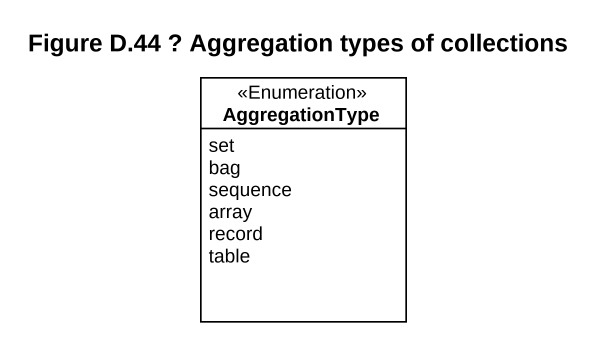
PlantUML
@startuml
title Figure D.44 ? Aggregation types of collections
hide circle
hide empty members
enum AggregationType <<Enumeration>> {
  set
  bag
  sequence
  array
  record
  table
}
@enduml
